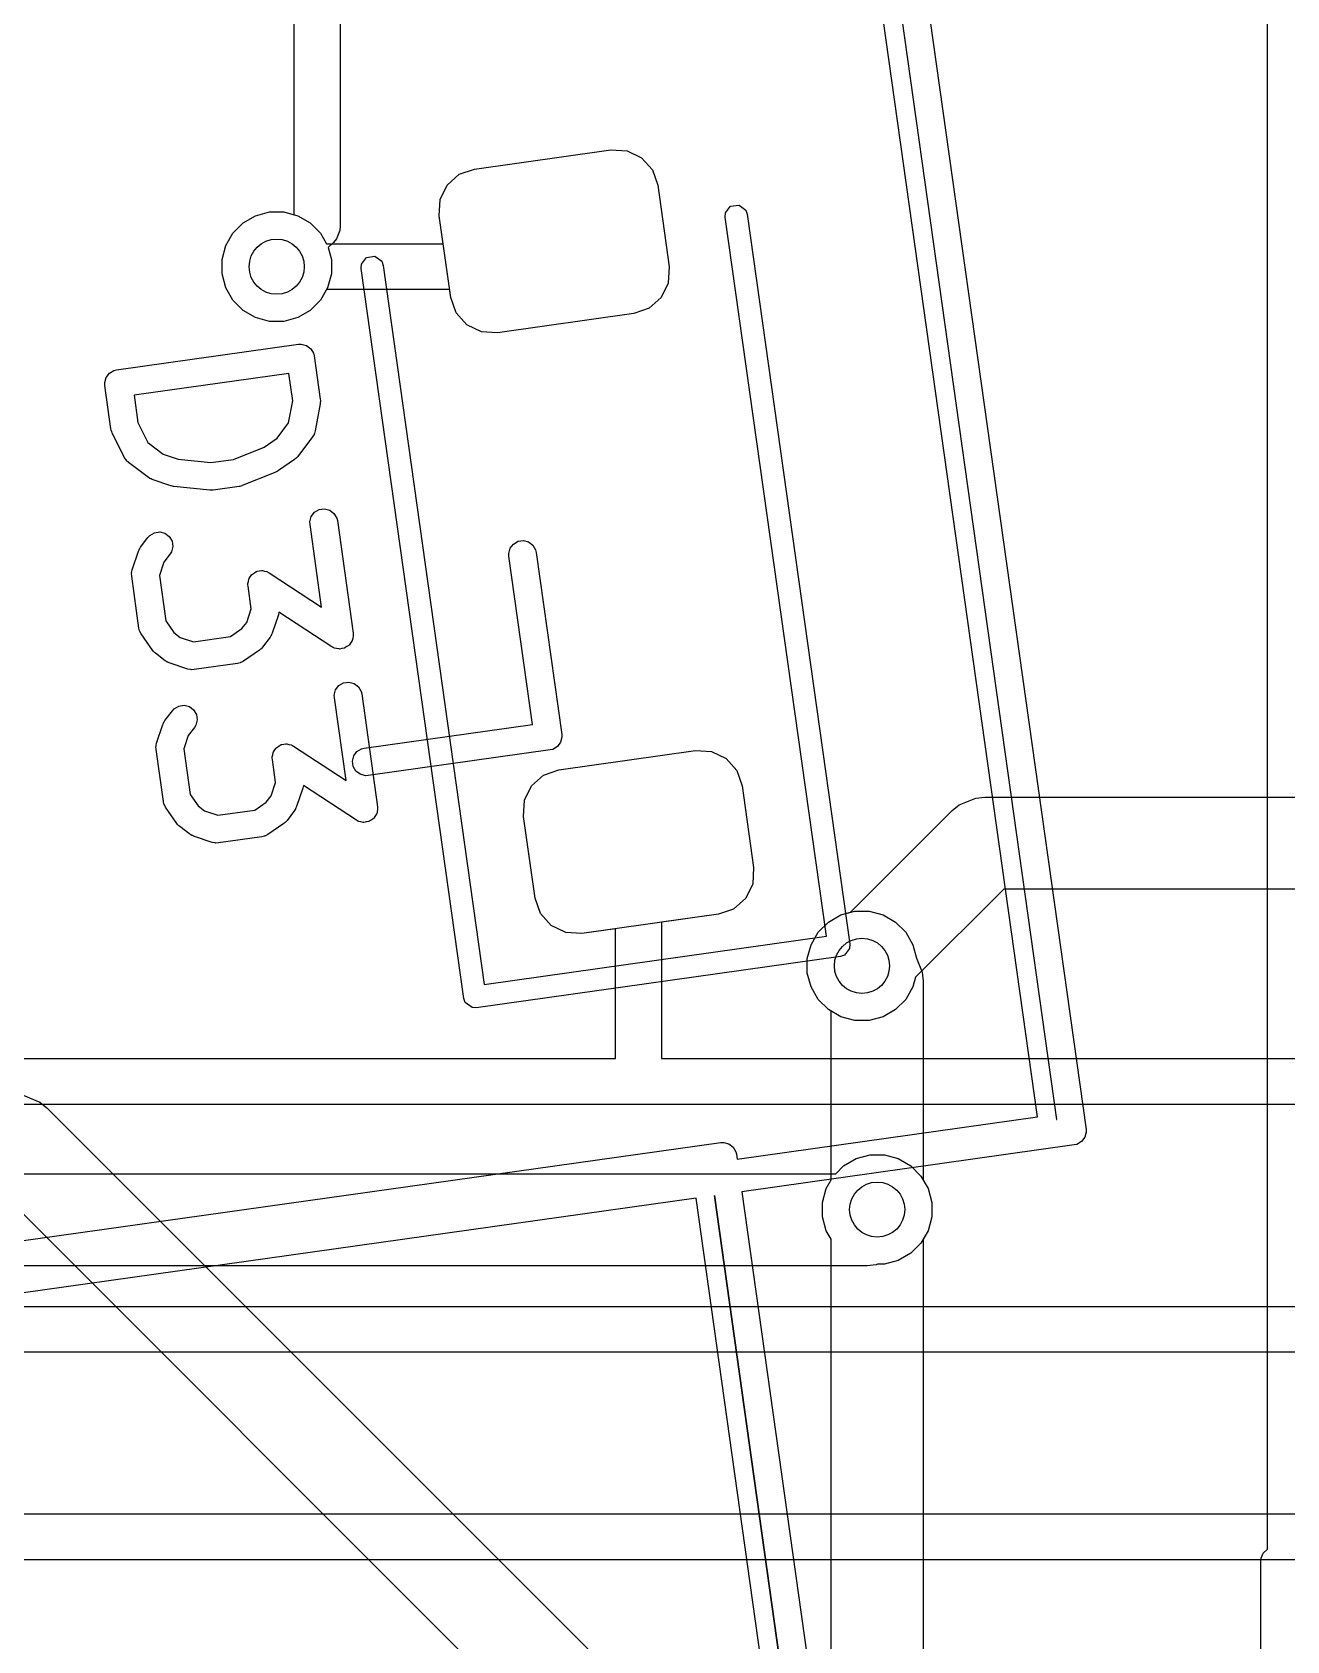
# Model space of a CAD drawing. Header units: millimetres. Extents: x 14 to 286, y -133 to -45.
# Drawn here: x 231.78 to 238.61, y -67.05 to -58.3 of the extents above; entities that cross this region are included whole.
import ezdxf

# ---------------------------------------------------------------- set-up
doc = ezdxf.new("R2010")
doc.units = ezdxf.units.MM
for name, color, linetype, true_color in [('B.Cu', 153, 'CONTINUOUS', 0x4d7fc4), ('F.Cu', 13, 'CONTINUOUS', 0xc83434), ('F.Mask', 201, 'CONTINUOUS', 0xd864ff), ('F.Paste', 253, 'CONTINUOUS', 0xb4a09a), ('F.Silkscreen', 41, 'CONTINUOUS', 0xf2eda1), ('User.Drawings', 9, 'CONTINUOUS', 0xc2c2c2)]:
    doc.layers.add(name, color=color, linetype=linetype, true_color=true_color)

msp = doc.modelspace()

# ---------------------------------------------------------------- linework, layer by layer
at = {"layer": 'B.Cu', "linetype": 'CONTINUOUS'}
for p, q in [((233.2063, -59.291616), (233.2063, -53.814876)), ((233.4563, -53.7631), (233.4563, -59.3532)), ((232.927972, -59.335894), (232.995795, -59.296736)), ((232.995795, -59.296736), (233.071442, -59.276467)), ((233.071442, -59.276467), (233.149758, -59.276467)), ((233.149758, -59.276467), (233.2063, -59.291616)), ((232.833436, -59.459095), (232.872594, -59.391272)), ((232.872594, -59.391272), (232.927972, -59.335894)), ((233.435228, -59.422651), (233.419688, -59.441588)), ((233.435234, -59.422646), (233.435228, -59.422651)), ((233.453898, -59.377586), (233.435234, -59.422646)), ((233.4563, -59.3532), (233.453898, -59.377586)), ((232.813167, -59.534742), (232.833436, -59.459095)), ((233.419688, -59.441588), (233.39081, -59.470465)), ((233.39081, -59.470465), (233.408033, -59.534742)), ((232.813167, -59.613058), (232.813167, -59.534742)), ((233.408033, -59.534742), (233.408033, -59.613058)), ((232.833436, -59.688705), (232.813167, -59.613058)), ((233.408033, -59.613058), (233.387764, -59.688705)), ((232.872594, -59.756528), (232.833436, -59.688705)), ((232.927972, -59.811906), (232.872594, -59.756528)), ((233.348606, -59.756528), (233.293228, -59.811906)), ((233.387764, -59.688705), (233.348606, -59.756528)), ((232.995795, -59.851064), (232.927972, -59.811906)), ((233.071442, -59.871333), (232.995795, -59.851064)), ((233.225405, -59.851064), (233.149758, -59.871333)), ((233.293228, -59.811906), (233.225405, -59.851064)), ((233.149758, -59.871333), (233.071442, -59.871333)), ((236.179795, -63.100536), (236.255442, -63.080267)), ((236.255442, -63.080267), (236.333758, -63.080267)), ((236.333758, -63.080267), (236.409405, -63.100536)), ((236.056594, -63.195072), (236.111972, -63.139694)), ((236.111972, -63.139694), (236.179795, -63.100536)), ((236.409405, -63.100536), (236.477228, -63.139694)), ((236.477228, -63.139694), (236.532606, -63.195072)), ((235.997167, -63.338542), (236.017436, -63.262895)), ((236.017436, -63.262895), (236.056594, -63.195072)), ((236.532606, -63.195072), (236.571764, -63.262895)), ((236.571764, -63.262895), (236.591361, -63.336036)), ((235.997167, -63.416858), (235.997167, -63.338542)), ((236.591361, -63.336036), (236.622797, -63.411928)), ((236.017436, -63.492505), (235.997167, -63.416858)), ((236.622797, -63.411928), (236.622797, -63.411937)), ((236.622797, -63.411937), (236.6276, -63.4607)), ((236.056594, -63.560328), (236.017436, -63.492505)), ((236.6276, -63.4607), (236.6276, -64.541746)), ((236.111972, -63.615706), (236.056594, -63.560328)), ((236.1276, -63.624728), (236.111972, -63.615706)), ((236.1276, -64.541746), (236.1276, -63.624728)), ((231.732073, -64.081304), (231.822193, -64.118633)), ((231.822193, -64.118633), (231.822197, -64.118637)), ((231.822197, -64.118637), (231.860077, -64.149723)), ((231.860077, -64.149723), (235.300877, -67.590523)), ((234.8741, -67.870854), (231.579746, -64.5765)), ((236.100436, -64.588795), (236.1276, -64.541746)), ((236.6276, -64.541746), (236.654764, -64.588795)), ((236.080167, -64.664442), (236.100436, -64.588795)), ((236.080167, -64.742758), (236.080167, -64.664442)), ((236.654764, -64.588795), (236.675033, -64.664442)), ((236.675033, -64.664442), (236.675033, -64.742758)), ((236.100436, -64.818405), (236.080167, -64.742758)), ((236.675033, -64.742758), (236.654764, -64.818405)), ((236.1276, -64.865453), (236.100436, -64.818405)), ((236.654764, -64.818405), (236.6276, -64.865453)), ((236.1276, -82.019846), (236.1276, -64.865453)), ((236.6276, -64.865453), (236.6276, -82.1234))]:
    msp.add_line(p, q, dxfattribs=at)
at = {"layer": 'B.Cu'}
for centre in [(233.1106, -59.5739), (236.2946, -63.3777), (236.3776, -64.7036)]:
    msp.add_circle(centre, 0.15, dxfattribs=at)
at = {"layer": 'F.Cu', "linetype": 'CONTINUOUS'}
for p, q in [((234.186386, -59.042627), (234.929087, -58.938247)), ((234.929087, -58.938247), (235.016736, -58.943224)), ((235.016736, -58.943224), (235.095809, -58.981365)), ((235.095809, -58.981365), (235.154267, -59.046861)), ((234.038007, -59.130029), (234.103503, -59.071571)), ((234.103503, -59.071571), (234.186386, -59.042627)), ((235.154267, -59.046861), (235.183211, -59.129744)), ((233.999866, -59.209102), (234.038007, -59.130029)), ((235.183211, -59.129744), (235.245839, -59.575364)), ((233.994889, -59.296752), (233.999866, -59.209102)), ((232.927972, -59.335894), (232.995795, -59.296736)), ((232.995795, -59.296736), (233.071442, -59.276467)), ((233.071442, -59.276467), (233.149758, -59.276467)), ((233.149758, -59.276467), (233.225405, -59.296736)), ((233.225405, -59.296736), (233.293228, -59.335894)), ((234.016272, -59.4489), (233.994889, -59.296752)), ((232.833436, -59.459095), (232.872594, -59.391272)), ((232.872594, -59.391272), (232.927972, -59.335894)), ((233.293228, -59.335894), (233.348606, -59.391272)), ((233.348606, -59.391272), (233.381878, -59.4489)), ((232.813167, -59.534742), (232.833436, -59.459095)), ((233.381878, -59.4489), (234.016272, -59.4489)), ((232.813167, -59.613058), (232.813167, -59.534742)), ((235.245839, -59.575364), (235.240862, -59.663014)), ((232.833436, -59.688705), (232.813167, -59.613058)), ((235.240862, -59.663014), (235.202721, -59.742087)), ((232.872594, -59.756528), (232.833436, -59.688705)), ((232.927972, -59.811906), (232.872594, -59.756528)), ((233.348606, -59.756528), (233.293228, -59.811906)), ((233.381878, -59.6989), (233.348606, -59.756528)), ((234.051407, -59.6989), (233.381878, -59.6989)), ((234.057517, -59.742372), (234.051407, -59.6989)), ((234.086461, -59.825255), (234.057517, -59.742372)), ((235.202721, -59.742087), (235.137225, -59.800545)), ((232.995795, -59.851064), (232.927972, -59.811906)), ((233.071442, -59.871333), (232.995795, -59.851064)), ((233.225405, -59.851064), (233.149758, -59.871333)), ((233.293228, -59.811906), (233.225405, -59.851064)), ((234.144919, -59.890751), (234.086461, -59.825255)), ((235.054342, -59.829489), (234.311641, -59.933869)), ((235.137225, -59.800545), (235.054342, -59.829489)), ((233.149758, -59.871333), (233.071442, -59.871333)), ((234.223992, -59.928892), (234.144919, -59.890751)), ((234.311641, -59.933869), (234.223992, -59.928892)), ((234.645658, -62.310511), (235.388359, -62.206131)), ((235.388359, -62.206131), (235.476008, -62.211108)), ((235.476008, -62.211108), (235.555081, -62.249249)), ((234.562775, -62.339455), (234.645658, -62.310511)), ((235.555081, -62.249249), (235.613539, -62.314745)), ((234.459138, -62.476986), (234.497279, -62.397913)), ((234.497279, -62.397913), (234.562775, -62.339455)), ((235.613539, -62.314745), (235.642483, -62.397628)), ((235.642483, -62.397628), (235.705111, -62.843248)), ((234.454161, -62.564636), (234.459138, -62.476986)), ((236.823407, -62.502133), (236.913527, -62.464804)), ((236.913527, -62.464804), (236.9623, -62.46)), ((236.9623, -62.46), (244.738951, -62.46)), ((234.516789, -63.010256), (234.454161, -62.564636)), ((236.23227, -63.086475), (236.785523, -62.533224)), ((236.785523, -62.533224), (236.823402, -62.502137)), ((236.823402, -62.502137), (236.823407, -62.502133)), ((235.705111, -62.843248), (235.700134, -62.930898)), ((234.545733, -63.093139), (234.516789, -63.010256)), ((235.661993, -63.009971), (235.596497, -63.068429)), ((235.700134, -62.930898), (235.661993, -63.009971)), ((237.065853, -62.96), (236.585824, -63.440029)), ((244.738951, -62.96), (237.065853, -62.96)), ((234.604191, -63.158635), (234.545733, -63.093139)), ((235.513614, -63.097373), (235.2046, -63.140802)), ((235.596497, -63.068429), (235.513614, -63.097373)), ((236.179795, -63.100536), (236.23227, -63.086475)), ((234.683264, -63.196776), (234.604191, -63.158635)), ((234.9546, -63.175937), (234.770913, -63.201753)), ((234.9546, -63.8823), (234.9546, -63.175937)), ((235.2046, -63.140802), (235.2046, -63.8823)), ((236.056594, -63.195072), (236.111972, -63.139694)), ((236.111972, -63.139694), (236.179795, -63.100536)), ((234.770913, -63.201753), (234.683264, -63.196776)), ((235.997167, -63.338542), (236.017436, -63.262895)), ((236.017436, -63.262895), (236.056594, -63.195072)), ((235.997167, -63.416858), (235.997167, -63.338542)), ((236.017436, -63.492505), (235.997167, -63.416858)), ((236.585824, -63.440029), (236.571764, -63.492505)), ((236.056594, -63.560328), (236.017436, -63.492505)), ((236.571764, -63.492505), (236.532606, -63.560328)), ((236.111972, -63.615706), (236.056594, -63.560328)), ((236.179795, -63.654864), (236.111972, -63.615706)), ((236.477228, -63.615706), (236.409405, -63.654864)), ((236.532606, -63.560328), (236.477228, -63.615706)), ((236.255442, -63.675133), (236.179795, -63.654864)), ((236.333758, -63.675133), (236.255442, -63.675133)), ((236.409405, -63.654864), (236.333758, -63.675133)), ((229.072078, -63.8823), (234.9546, -63.8823)), ((235.2046, -63.8823), (242.8776, -63.8823)), ((235.0796, -64.1323), (229.072078, -64.1323)), ((242.825824, -64.1323), (235.0796, -64.1323)), ((236.262795, -64.426436), (236.338442, -64.406167)), ((236.338442, -64.406167), (236.416758, -64.406167)), ((236.416758, -64.406167), (236.492405, -64.426436)), ((236.151566, -64.509), (236.194972, -64.465594)), ((236.194972, -64.465594), (236.262795, -64.426436)), ((236.492405, -64.426436), (236.560228, -64.465594)), ((236.560228, -64.465594), (236.615606, -64.520972)), ((227.558954, -64.509), (236.151566, -64.509)), ((236.615606, -64.520972), (236.654764, -64.588795)), ((236.654764, -64.588795), (236.675033, -64.664442)), ((236.675033, -64.664442), (236.675033, -64.742758)), ((236.675033, -64.742758), (236.654764, -64.818405)), ((236.654764, -64.818405), (236.615606, -64.886228)), ((236.615606, -64.886228), (236.560228, -64.941606)), ((236.3222, -65.009), (227.4554, -65.009)), ((236.370973, -65.004196), (236.3222, -65.009)), ((236.378609, -65.001033), (236.370973, -65.004196)), ((236.416758, -65.001033), (236.378609, -65.001033)), ((236.492405, -64.980764), (236.416758, -65.001033)), ((236.560228, -64.941606), (236.492405, -64.980764)), ((226.346876, -65.2301), (247.889924, -65.2301)), ((247.9417, -65.4801), (226.2951, -65.4801)), ((228.0112, -66.3588), (240.793722, -66.3588)), ((240.793722, -66.6088), (228.063076, -66.6088))]:
    msp.add_line(p, q, dxfattribs=at)
at = {"layer": 'F.Cu'}
for centre in [(233.1106, -59.5739), (236.2946, -63.3777), (236.3776, -64.7036)]:
    msp.add_circle(centre, 0.15, dxfattribs=at)
at = {"layer": 'F.Mask', "linetype": 'CONTINUOUS'}
for p, q in [((234.186386, -59.042627), (234.929087, -58.938247)), ((234.929087, -58.938247), (235.016736, -58.943224)), ((235.016736, -58.943224), (235.095809, -58.981365)), ((235.095809, -58.981365), (235.154267, -59.046861)), ((234.038007, -59.130029), (234.103503, -59.071571)), ((234.103503, -59.071571), (234.186386, -59.042627)), ((235.154267, -59.046861), (235.183211, -59.129744)), ((233.999866, -59.209102), (234.038007, -59.130029)), ((235.183211, -59.129744), (235.245839, -59.575364)), ((233.994889, -59.296752), (233.999866, -59.209102)), ((234.057517, -59.742372), (233.994889, -59.296752)), ((235.245839, -59.575364), (235.240862, -59.663014)), ((235.240862, -59.663014), (235.202721, -59.742087)), ((234.086461, -59.825255), (234.057517, -59.742372)), ((235.202721, -59.742087), (235.137225, -59.800545)), ((234.144919, -59.890751), (234.086461, -59.825255)), ((235.054342, -59.829489), (234.311641, -59.933869)), ((235.137225, -59.800545), (235.054342, -59.829489)), ((234.223992, -59.928892), (234.144919, -59.890751)), ((234.311641, -59.933869), (234.223992, -59.928892)), ((234.645658, -62.310511), (235.388359, -62.206131)), ((235.388359, -62.206131), (235.476008, -62.211108)), ((235.476008, -62.211108), (235.555081, -62.249249)), ((234.562775, -62.339455), (234.645658, -62.310511)), ((235.555081, -62.249249), (235.613539, -62.314745)), ((234.459138, -62.476986), (234.497279, -62.397913)), ((234.497279, -62.397913), (234.562775, -62.339455)), ((235.613539, -62.314745), (235.642483, -62.397628)), ((235.642483, -62.397628), (235.705111, -62.843248)), ((234.454161, -62.564636), (234.459138, -62.476986)), ((234.516789, -63.010256), (234.454161, -62.564636)), ((235.705111, -62.843248), (235.700134, -62.930898)), ((234.545733, -63.093139), (234.516789, -63.010256)), ((235.661993, -63.009971), (235.596497, -63.068429)), ((235.700134, -62.930898), (235.661993, -63.009971)), ((234.604191, -63.158635), (234.545733, -63.093139)), ((235.513614, -63.097373), (234.770913, -63.201753)), ((235.596497, -63.068429), (235.513614, -63.097373)), ((234.683264, -63.196776), (234.604191, -63.158635)), ((234.770913, -63.201753), (234.683264, -63.196776))]:
    msp.add_line(p, q, dxfattribs=at)
at = {"layer": 'F.Paste', "linetype": 'CONTINUOUS'}
for p, q in [((234.186386, -59.042627), (234.929087, -58.938247)), ((234.929087, -58.938247), (235.016736, -58.943224)), ((235.016736, -58.943224), (235.095809, -58.981365)), ((235.095809, -58.981365), (235.154267, -59.046861)), ((234.038007, -59.130029), (234.103503, -59.071571)), ((234.103503, -59.071571), (234.186386, -59.042627)), ((235.154267, -59.046861), (235.183211, -59.129744)), ((233.999866, -59.209102), (234.038007, -59.130029)), ((235.183211, -59.129744), (235.245839, -59.575364)), ((233.994889, -59.296752), (233.999866, -59.209102)), ((234.057517, -59.742372), (233.994889, -59.296752)), ((235.245839, -59.575364), (235.240862, -59.663014)), ((235.240862, -59.663014), (235.202721, -59.742087)), ((234.086461, -59.825255), (234.057517, -59.742372)), ((235.202721, -59.742087), (235.137225, -59.800545)), ((234.144919, -59.890751), (234.086461, -59.825255)), ((235.054342, -59.829489), (234.311641, -59.933869)), ((235.137225, -59.800545), (235.054342, -59.829489)), ((234.223992, -59.928892), (234.144919, -59.890751)), ((234.311641, -59.933869), (234.223992, -59.928892)), ((234.645658, -62.310511), (235.388359, -62.206131)), ((235.388359, -62.206131), (235.476008, -62.211108)), ((235.476008, -62.211108), (235.555081, -62.249249)), ((234.562775, -62.339455), (234.645658, -62.310511)), ((235.555081, -62.249249), (235.613539, -62.314745)), ((234.459138, -62.476986), (234.497279, -62.397913)), ((234.497279, -62.397913), (234.562775, -62.339455)), ((235.613539, -62.314745), (235.642483, -62.397628)), ((235.642483, -62.397628), (235.705111, -62.843248)), ((234.454161, -62.564636), (234.459138, -62.476986)), ((234.516789, -63.010256), (234.454161, -62.564636)), ((235.705111, -62.843248), (235.700134, -62.930898)), ((234.545733, -63.093139), (234.516789, -63.010256)), ((235.661993, -63.009971), (235.596497, -63.068429)), ((235.700134, -62.930898), (235.661993, -63.009971)), ((234.604191, -63.158635), (234.545733, -63.093139)), ((235.513614, -63.097373), (234.770913, -63.201753)), ((235.596497, -63.068429), (235.513614, -63.097373)), ((234.683264, -63.196776), (234.604191, -63.158635)), ((234.770913, -63.201753), (234.683264, -63.196776))]:
    msp.add_line(p, q, dxfattribs=at)
at = {"layer": 'F.Silkscreen', "linetype": 'CONTINUOUS'}
for p, q in [((235.552542, -59.281862), (235.580179, -59.245187)), ((235.580179, -59.245187), (235.625654, -59.238796)), ((235.625654, -59.238796), (235.662329, -59.266433)), ((235.551215, -59.305235), (235.552542, -59.281862)), ((236.10095, -63.216796), (235.551215, -59.305235)), ((235.662329, -59.266433), (235.670047, -59.288535)), ((235.670047, -59.288535), (236.228133, -63.259511)), ((233.57068, -59.583581), (233.572007, -59.560208)), ((234.128764, -63.554556), (233.57068, -59.583581)), ((233.572007, -59.560208), (233.599644, -59.523533)), ((233.599644, -59.523533), (233.645119, -59.517142)), ((233.645119, -59.517142), (233.681794, -59.544779)), ((233.681794, -59.544779), (233.689512, -59.566881)), ((233.689512, -59.566881), (234.239245, -63.478439)), ((232.239637, -60.134906), (233.229905, -59.995733)), ((233.229905, -59.995733), (233.244595, -59.995123)), ((233.244595, -59.995123), (233.272927, -60.002451)), ((233.272927, -60.002451), (233.296297, -60.020062)), ((233.296297, -60.020062), (233.31115, -60.045276)), ((233.31115, -60.045276), (233.314613, -60.059565)), ((233.314613, -60.059565), (233.347749, -60.295343)), ((232.175195, -60.204924), (232.182523, -60.176592)), ((232.175805, -60.219614), (232.175195, -60.204924)), ((232.182523, -60.176592), (232.200134, -60.153222)), ((232.200134, -60.153222), (232.225348, -60.138369)), ((232.225348, -60.138369), (232.239637, -60.134906)), ((233.17651, -60.15471), (232.334782, -60.273008)), ((233.197515, -60.304165), (233.17651, -60.15471)), ((232.208941, -60.455392), (232.175805, -60.219614)), ((232.334782, -60.273008), (232.355787, -60.422462)), ((233.347749, -60.295343), (233.348057, -60.302778)), ((233.175652, -60.422879), (233.197515, -60.304165)), ((233.347239, -60.319365), (233.319966, -60.467459)), ((233.347862, -60.311948), (233.347239, -60.319365)), ((233.348358, -60.310033), (233.347862, -60.311948)), ((233.348057, -60.302778), (233.348471, -60.304714)), ((233.348471, -60.304714), (233.348247, -60.30737)), ((233.348247, -60.30737), (233.348358, -60.310033)), ((232.210692, -60.46262), (232.208941, -60.455392)), ((232.210829, -60.464599), (232.210692, -60.46262)), ((232.211776, -60.467091), (232.210829, -60.464599)), ((232.212404, -60.469681), (232.211776, -60.467091)), ((232.213409, -60.471387), (232.212404, -60.469681)), ((232.216053, -60.478343), (232.213409, -60.471387)), ((232.355787, -60.422462), (232.409524, -60.53055)), ((233.112575, -60.506584), (233.175652, -60.422879)), ((233.319966, -60.467459), (233.315898, -60.481588)), ((232.283091, -60.613182), (232.216053, -60.478343)), ((232.409524, -60.53055), (232.493231, -60.593628)), ((232.875887, -60.622531), (233.041694, -60.555418)), ((233.041694, -60.555418), (233.112575, -60.506584)), ((233.306103, -60.499011), (233.225047, -60.606577)), ((233.313758, -60.486459), (233.306103, -60.499011)), ((233.314432, -60.483849), (233.313758, -60.486459)), ((233.315898, -60.481588), (233.314432, -60.483849)), ((232.290895, -60.625642), (232.283091, -60.613182)), ((232.292926, -60.627411), (232.290895, -60.625642)), ((232.294294, -60.629734), (232.292926, -60.627411)), ((232.305113, -60.639691), (232.294294, -60.629734)), ((232.412679, -60.720747), (232.305113, -60.639691)), ((232.493231, -60.593628), (232.574827, -60.621032)), ((232.574827, -60.621032), (232.752707, -60.639843)), ((232.752707, -60.639843), (232.875887, -60.622531)), ((233.207699, -60.623202), (233.120016, -60.683612)), ((233.213381, -60.618402), (233.207699, -60.623202)), ((233.21509, -60.617396), (233.213381, -60.618402)), ((233.216895, -60.615434), (233.21509, -60.617396)), ((233.218931, -60.613715), (233.216895, -60.615434)), ((233.220008, -60.612051), (233.218931, -60.613715)), ((233.225047, -60.606577), (233.220008, -60.612051)), ((232.419029, -60.724619), (232.412679, -60.720747)), ((232.420525, -60.725923), (232.419029, -60.724619)), ((232.422958, -60.727016), (232.420525, -60.725923)), ((232.425231, -60.728402), (232.422958, -60.727016)), ((232.427147, -60.728897), (232.425231, -60.728402)), ((232.433936, -60.731947), (232.427147, -60.728897)), ((232.534874, -60.765848), (232.433936, -60.731947)), ((233.105604, -60.691372), (232.92361, -60.765037)), ((233.106618, -60.69084), (233.105604, -60.691372)), ((233.107149, -60.690727), (233.106618, -60.69084)), ((233.112868, -60.687564), (233.107149, -60.690727)), ((233.118627, -60.684546), (233.112868, -60.687564)), ((233.119012, -60.684167), (233.118627, -60.684546)), ((233.120016, -60.683612), (233.119012, -60.684167)), ((232.535992, -60.766105), (232.534874, -60.765848)), ((232.536467, -60.766363), (232.535992, -60.766105)), ((232.542833, -60.767676), (232.536467, -60.766363)), ((232.549204, -60.769141), (232.542833, -60.767676)), ((232.549745, -60.769103), (232.549204, -60.769141)), ((232.550866, -60.769335), (232.549745, -60.769103)), ((232.746116, -60.789982), (232.550866, -60.769335)), ((232.748677, -60.79), (232.746116, -60.789982)), ((232.749751, -60.790278), (232.748677, -60.79)), ((232.755287, -60.790048), (232.749751, -60.790278)), ((232.760819, -60.790088), (232.755287, -60.790048)), ((232.76188, -60.789774), (232.760819, -60.790088)), ((232.764441, -60.789668), (232.76188, -60.789774)), ((232.905908, -60.769786), (232.764441, -60.789668)), ((232.9084, -60.769182), (232.905908, -60.769786)), ((232.909506, -60.769191), (232.9084, -60.769182)), ((232.914815, -60.767627), (232.909506, -60.769191)), ((232.920197, -60.766323), (232.914815, -60.767627)), ((232.92115, -60.765761), (232.920197, -60.766323)), ((232.92361, -60.765037), (232.92115, -60.765761)), ((233.298709, -60.933375), (233.31632, -60.910005)), ((233.31632, -60.910005), (233.341534, -60.895152)), ((233.341534, -60.895152), (233.370513, -60.891079)), ((233.370513, -60.891079), (233.398845, -60.898407)), ((233.398845, -60.898407), (233.422215, -60.916018)), ((233.291381, -60.961707), (233.298709, -60.933375)), ((233.291991, -60.976397), (233.291381, -60.961707)), ((233.355143, -61.425745), (233.291991, -60.976397)), ((233.422215, -60.916018), (233.437068, -60.941232)), ((233.437068, -60.941232), (233.440531, -60.955521)), ((233.440531, -60.955521), (233.526686, -61.568544)), ((232.369879, -61.100524), (232.410408, -61.046741)), ((232.410408, -61.046741), (232.420364, -61.035923)), ((232.420364, -61.035923), (232.445579, -61.021071)), ((232.445579, -61.021071), (232.474557, -61.016999)), ((232.474557, -61.016999), (232.502889, -61.024326)), ((232.502889, -61.024326), (232.52626, -61.041937)), ((232.52626, -61.041937), (232.541112, -61.067152)), ((232.541112, -61.067152), (232.545184, -61.09613)), ((232.324778, -61.22272), (232.358679, -61.121782)), ((232.358679, -61.121782), (232.361728, -61.114991)), ((232.361728, -61.114991), (232.362224, -61.113077)), ((232.362224, -61.113077), (232.363608, -61.110806)), ((232.363608, -61.110806), (232.364703, -61.10837)), ((232.364703, -61.10837), (232.366007, -61.106873)), ((232.366007, -61.106873), (232.369879, -61.100524)), ((232.530202, -61.137015), (232.496998, -61.181077)), ((232.537857, -61.124462), (232.530202, -61.137015)), ((232.545184, -61.09613), (232.537857, -61.124462)), ((232.320995, -61.242347), (232.321669, -61.239737)), ((232.321605, -61.257037), (232.320995, -61.242347)), ((232.321485, -61.23705), (232.324778, -61.22272)), ((232.321669, -61.239737), (232.321485, -61.23705)), ((232.361369, -61.539971), (232.321605, -61.257037)), ((232.496998, -61.181077), (232.472609, -61.253693)), ((232.472609, -61.253693), (232.507444, -61.501561)), ((232.961228, -61.269327), (232.968554, -61.259604)), ((232.968554, -61.259604), (232.975227, -61.249402)), ((232.975227, -61.249402), (232.977318, -61.247974)), ((232.977318, -61.247974), (232.978839, -61.245957)), ((232.978839, -61.245957), (232.989331, -61.239776)), ((232.989331, -61.239776), (232.999398, -61.232906)), ((232.999398, -61.232906), (233.001872, -61.232388)), ((233.001872, -61.232388), (233.004053, -61.231104)), ((233.004053, -61.231104), (233.016126, -61.229407)), ((233.016126, -61.229407), (233.028041, -61.226915)), ((233.028041, -61.226915), (233.030523, -61.227383)), ((233.030523, -61.227383), (233.033032, -61.227031)), ((233.033032, -61.227031), (233.044834, -61.230083)), ((233.044834, -61.230083), (233.056798, -61.232341)), ((233.056798, -61.232341), (233.059977, -61.234)), ((233.059977, -61.234), (233.061364, -61.234359)), ((233.061364, -61.234359), (233.06294, -61.235547)), ((233.06294, -61.235547), (233.069832, -61.239144)), ((233.069832, -61.239144), (233.355143, -61.425745)), ((232.953784, -61.30265), (232.954048, -61.301245)), ((232.954187, -61.304578), (232.953784, -61.30265)), ((232.9539, -61.297659), (232.956952, -61.285856)), ((232.954048, -61.301245), (232.9539, -61.297659)), ((232.95451, -61.312349), (232.954187, -61.304578)), ((232.971927, -61.436283), (232.95451, -61.312349)), ((232.956952, -61.285856), (232.95921, -61.273893)), ((232.95921, -61.273893), (232.960594, -61.271775)), ((232.960594, -61.271775), (232.961228, -61.269327)), ((232.507444, -61.501561), (232.550904, -61.564643)), ((232.921659, -61.543244), (232.947539, -61.508899)), ((232.947539, -61.508899), (232.971927, -61.436283)), ((233.119759, -61.467256), (233.085858, -61.568195)), ((233.123, -61.45315), (233.119759, -61.467256)), ((233.411364, -61.641749), (233.123, -61.45315)), ((232.364832, -61.554261), (232.361369, -61.539971)), ((232.3662, -61.556583), (232.364832, -61.554261)), ((232.366763, -61.559217), (232.3662, -61.556583)), ((232.373878, -61.572084), (232.366763, -61.559217)), ((232.434288, -61.659767), (232.373878, -61.572084)), ((232.550904, -61.564643), (232.585249, -61.590523)), ((232.585249, -61.590523), (232.657865, -61.614911)), ((232.657865, -61.614911), (232.858578, -61.586704)), ((232.858578, -61.586704), (232.921659, -61.543244)), ((233.074659, -61.589453), (233.034131, -61.643236)), ((233.078533, -61.5831), (233.074659, -61.589453)), ((233.079834, -61.581607), (233.078533, -61.5831)), ((233.080925, -61.579177), (233.079834, -61.581607)), ((233.082314, -61.5769), (233.080925, -61.579177)), ((233.08281, -61.57498), (233.082314, -61.5769)), ((233.085858, -61.568195), (233.08281, -61.57498)), ((233.520601, -61.609115), (233.519968, -61.611566)), ((233.521986, -61.606999), (233.520601, -61.609115)), ((233.524242, -61.59504), (233.521986, -61.606999)), ((233.527296, -61.583235), (233.524242, -61.59504)), ((233.526686, -61.568544), (233.527008, -61.576314)), ((233.527008, -61.576314), (233.527412, -61.578243)), ((233.527412, -61.578243), (233.527147, -61.579647)), ((233.527147, -61.579647), (233.527296, -61.583235)), ((232.43909, -61.665452), (232.434288, -61.659767)), ((232.440095, -61.667158), (232.43909, -61.665452)), ((232.442052, -61.668959), (232.440095, -61.667158)), ((232.443775, -61.670999), (232.442052, -61.668959)), ((232.445439, -61.672077), (232.443775, -61.670999)), ((232.450913, -61.677115), (232.445439, -61.672077)), ((232.504696, -61.717643), (232.450913, -61.677115)), ((233.016783, -61.659861), (232.9291, -61.720271)), ((233.022468, -61.655058), (233.016783, -61.659861)), ((233.024174, -61.654054), (233.022468, -61.655058)), ((233.025975, -61.652096), (233.024174, -61.654054)), ((233.028015, -61.650374), (233.025975, -61.652096)), ((233.029093, -61.648709), (233.028015, -61.650374)), ((233.034131, -61.643236), (233.029093, -61.648709)), ((233.418251, -61.645343), (233.411364, -61.641749)), ((233.419832, -61.646535), (233.418251, -61.645343)), ((233.421222, -61.646894), (233.419832, -61.646535)), ((233.424398, -61.648552), (233.421222, -61.646894)), ((233.436356, -61.650808), (233.424398, -61.648552)), ((233.448164, -61.653862), (233.436356, -61.650808)), ((233.450671, -61.653509), (233.448164, -61.653862)), ((233.453154, -61.653978), (233.450671, -61.653509)), ((233.465066, -61.651486), (233.453154, -61.653978)), ((233.477143, -61.649789), (233.465066, -61.651486)), ((233.479323, -61.648504), (233.477143, -61.649789)), ((233.481797, -61.647987), (233.479323, -61.648504)), ((233.491852, -61.641123), (233.481797, -61.647987)), ((233.502357, -61.634936), (233.491852, -61.641123)), ((233.503879, -61.632915), (233.502357, -61.634936)), ((233.505968, -61.63149), (233.503879, -61.632915)), ((233.512632, -61.6213), (233.505968, -61.63149)), ((233.519968, -61.611566), (233.512632, -61.6213)), ((232.511048, -61.721517), (232.504696, -61.717643)), ((232.512542, -61.722818), (232.511048, -61.721517)), ((232.514971, -61.723909), (232.512542, -61.722818)), ((232.517249, -61.725298), (232.514971, -61.723909)), ((232.519168, -61.725794), (232.517249, -61.725298)), ((232.525954, -61.728842), (232.519168, -61.725794)), ((232.626893, -61.762743), (232.525954, -61.728842)), ((232.641222, -61.766036), (232.626893, -61.762743)), ((232.643909, -61.765851), (232.641222, -61.766036)), ((232.646519, -61.766526), (232.643909, -61.765851)), ((232.661209, -61.765916), (232.646519, -61.766526)), ((232.896987, -61.73278), (232.661209, -61.765916)), ((232.911276, -61.729317), (232.896987, -61.73278)), ((232.913598, -61.727949), (232.911276, -61.729317)), ((232.916233, -61.727386), (232.913598, -61.727949)), ((232.9291, -61.720271), (232.916233, -61.727386)), ((233.431255, -61.876488), (233.448866, -61.853118)), ((233.448866, -61.853118), (233.47408, -61.838265)), ((233.47408, -61.838265), (233.503059, -61.834192)), ((233.503059, -61.834192), (233.531391, -61.84152)), ((233.531391, -61.84152), (233.554761, -61.859131)), ((233.554761, -61.859131), (233.569614, -61.884345)), ((232.578123, -61.964184), (232.607101, -61.960111)), ((232.607101, -61.960111), (232.635433, -61.967438)), ((233.423927, -61.90482), (233.431255, -61.876488)), ((233.424537, -61.91951), (233.423927, -61.90482)), ((233.487689, -62.368858), (233.424537, -61.91951)), ((233.569614, -61.884345), (233.573077, -61.898634)), ((233.573077, -61.898634), (233.659232, -62.511657)), ((232.498549, -62.049989), (232.502424, -62.043637)), ((232.502424, -62.043637), (232.542952, -61.989854)), ((232.542952, -61.989854), (232.552908, -61.979036)), ((232.552908, -61.979036), (232.578123, -61.964184)), ((232.635433, -61.967438), (232.658804, -61.985049)), ((232.658804, -61.985049), (232.673656, -62.010263)), ((232.677729, -62.039242), (232.670403, -62.067573)), ((232.673656, -62.010263), (232.677729, -62.039242)), ((232.457324, -62.165834), (232.491225, -62.064894)), ((232.491225, -62.064894), (232.494272, -62.058108)), ((232.494272, -62.058108), (232.494769, -62.05619)), ((232.494769, -62.05619), (232.496157, -62.053913)), ((232.496157, -62.053913), (232.497249, -62.051483)), ((232.497249, -62.051483), (232.498549, -62.049989)), ((232.629543, -62.12419), (232.605154, -62.196806)), ((232.662748, -62.080126), (232.629543, -62.12419)), ((232.670403, -62.067573), (232.662748, -62.080126)), ((232.453541, -62.18546), (232.454215, -62.18285)), ((232.454151, -62.20015), (232.453541, -62.18546)), ((232.454031, -62.180163), (232.457324, -62.165834)), ((232.454215, -62.18285), (232.454031, -62.180163)), ((232.493915, -62.483084), (232.454151, -62.20015)), ((232.605154, -62.196806), (232.63999, -62.444674)), ((233.089498, -62.228969), (233.091756, -62.217006)), ((233.091756, -62.217006), (233.09314, -62.214888)), ((233.09314, -62.214888), (233.093774, -62.21244)), ((233.093774, -62.21244), (233.1011, -62.202717)), ((233.1011, -62.202717), (233.107773, -62.192515)), ((233.107773, -62.192515), (233.109864, -62.191087)), ((233.109864, -62.191087), (233.111385, -62.18907)), ((233.111385, -62.18907), (233.121877, -62.182889)), ((233.121877, -62.182889), (233.131944, -62.176019)), ((233.131944, -62.176019), (233.134418, -62.175501)), ((233.134418, -62.175501), (233.136599, -62.174217)), ((233.136599, -62.174217), (233.148672, -62.17252)), ((233.148672, -62.17252), (233.160587, -62.170028)), ((233.160587, -62.170028), (233.163069, -62.170496)), ((233.163069, -62.170496), (233.165578, -62.170144)), ((233.165578, -62.170144), (233.17738, -62.173196)), ((233.17738, -62.173196), (233.189344, -62.175454)), ((233.189344, -62.175454), (233.192523, -62.177113)), ((233.192523, -62.177113), (233.19391, -62.177472)), ((233.19391, -62.177472), (233.195486, -62.17866)), ((233.195486, -62.17866), (233.202378, -62.182257)), ((233.202378, -62.182257), (233.487689, -62.368858)), ((233.08633, -62.245763), (233.086594, -62.244358)), ((233.086733, -62.247691), (233.08633, -62.245763)), ((233.086446, -62.240772), (233.089498, -62.228969)), ((233.086594, -62.244358), (233.086446, -62.240772)), ((233.087056, -62.255462), (233.086733, -62.247691)), ((233.104473, -62.379396), (233.087056, -62.255462)), ((233.080084, -62.452012), (233.104473, -62.379396)), ((233.255546, -62.396263), (233.252305, -62.41037)), ((233.54391, -62.584862), (233.255546, -62.396263)), ((232.497378, -62.497374), (232.493915, -62.483084)), ((232.63999, -62.444674), (232.68345, -62.507756)), ((233.054204, -62.486356), (233.080084, -62.452012)), ((233.252305, -62.41037), (233.218404, -62.511308)), ((232.498746, -62.499696), (232.497378, -62.497374)), ((232.499309, -62.50233), (232.498746, -62.499696)), ((232.506424, -62.515197), (232.499309, -62.50233)), ((232.566834, -62.60288), (232.506424, -62.515197)), ((232.68345, -62.507756), (232.717794, -62.533636)), ((232.717794, -62.533636), (232.79041, -62.558024)), ((232.79041, -62.558024), (232.991123, -62.529816)), ((232.991123, -62.529816), (233.054204, -62.486356)), ((233.207204, -62.532566), (233.166675, -62.586349)), ((233.211077, -62.526213), (233.207204, -62.532566)), ((233.21238, -62.524719), (233.211077, -62.526213)), ((233.213472, -62.522286), (233.21238, -62.524719)), ((233.214859, -62.520013), (233.213472, -62.522286)), ((233.215354, -62.518096), (233.214859, -62.520013)), ((233.218404, -62.511308), (233.215354, -62.518096)), ((233.645178, -62.564413), (233.638514, -62.574603)), ((233.652514, -62.554679), (233.645178, -62.564413)), ((233.653147, -62.552228), (233.652514, -62.554679)), ((233.654532, -62.550112), (233.653147, -62.552228)), ((233.656788, -62.538153), (233.654532, -62.550112)), ((233.659842, -62.526348), (233.656788, -62.538153)), ((233.659232, -62.511657), (233.659554, -62.519427)), ((233.659554, -62.519427), (233.659958, -62.521356)), ((233.659958, -62.521356), (233.659693, -62.52276)), ((233.659693, -62.52276), (233.659842, -62.526348)), ((232.571636, -62.608565), (232.566834, -62.60288)), ((232.572641, -62.610271), (232.571636, -62.608565)), ((232.574598, -62.612072), (232.572641, -62.610271)), ((232.576321, -62.614112), (232.574598, -62.612072)), ((232.577985, -62.61519), (232.576321, -62.614112)), ((232.583459, -62.620228), (232.577985, -62.61519)), ((232.637242, -62.660756), (232.583459, -62.620228)), ((232.643594, -62.66463), (232.637242, -62.660756)), ((233.149329, -62.602973), (233.061646, -62.663383)), ((233.155011, -62.598172), (233.149329, -62.602973)), ((233.156719, -62.597167), (233.155011, -62.598172)), ((233.158524, -62.595205), (233.156719, -62.597167)), ((233.160561, -62.593485), (233.158524, -62.595205)), ((233.161638, -62.591821), (233.160561, -62.593485)), ((233.166675, -62.586349), (233.161638, -62.591821)), ((233.550797, -62.588456), (233.54391, -62.584862)), ((233.552378, -62.589648), (233.550797, -62.588456)), ((233.553768, -62.590007), (233.552378, -62.589648)), ((233.556944, -62.591665), (233.553768, -62.590007)), ((233.568902, -62.593921), (233.556944, -62.591665)), ((233.58071, -62.596975), (233.568902, -62.593921)), ((233.583217, -62.596622), (233.58071, -62.596975)), ((233.5857, -62.597091), (233.583217, -62.596622)), ((233.597612, -62.594599), (233.5857, -62.597091)), ((233.609689, -62.592902), (233.597612, -62.594599)), ((233.611869, -62.591617), (233.609689, -62.592902)), ((233.614343, -62.5911), (233.611869, -62.591617)), ((233.624398, -62.584236), (233.614343, -62.5911)), ((233.634903, -62.578049), (233.624398, -62.584236)), ((233.636425, -62.576028), (233.634903, -62.578049)), ((233.638514, -62.574603), (233.636425, -62.576028)), ((232.645088, -62.665931), (232.643594, -62.66463)), ((232.647518, -62.667022), (232.645088, -62.665931)), ((232.649795, -62.668411), (232.647518, -62.667022)), ((232.651713, -62.668907), (232.649795, -62.668411)), ((232.658499, -62.671955), (232.651713, -62.668907)), ((232.759437, -62.705856), (232.658499, -62.671955)), ((232.773767, -62.709149), (232.759437, -62.705856)), ((232.776454, -62.708964), (232.773767, -62.709149)), ((232.779064, -62.709639), (232.776454, -62.708964)), ((232.793754, -62.709029), (232.779064, -62.709639)), ((233.029533, -62.675892), (232.793754, -62.709029)), ((233.043822, -62.672429), (233.029533, -62.675892)), ((233.046144, -62.671061), (233.043822, -62.672429)), ((233.048779, -62.670498), (233.046144, -62.671061)), ((233.061646, -62.663383), (233.048779, -62.670498)), ((234.239245, -63.478439), (236.10095, -63.216796)), ((236.228133, -63.259511), (236.226806, -63.282879)), ((236.177068, -63.327278), (234.19653, -63.605622)), ((236.19917, -63.31956), (236.177068, -63.327278)), ((236.226807, -63.282885), (236.19917, -63.31956)), ((236.226806, -63.282879), (236.226807, -63.282885)), ((234.136482, -63.576658), (234.128764, -63.554556)), ((234.173157, -63.604295), (234.136482, -63.576658)), ((234.19653, -63.605622), (234.173157, -63.604295))]:
    msp.add_line(p, q, dxfattribs=at)
at = {"layer": 'User.Drawings', "linetype": 'CONTINUOUS'}
for p, q in [((234.72204, -45.498377), (237.352412, -64.214444)), ((237.354519, -64.214147), (234.724147, -45.49808)), ((237.24935, -64.199642), (234.623014, -45.512294)), ((234.879597, -45.526369), (237.513497, -64.267542)), ((238.501716, -66.551238), (238.501716, -47.692543)), ((234.380663, -61.106113), (234.398274, -61.082743)), ((234.398274, -61.082743), (234.423488, -61.06789)), ((234.423488, -61.06789), (234.452467, -61.063817)), ((234.452467, -61.063817), (234.480799, -61.071145)), ((234.480799, -61.071145), (234.504169, -61.088756)), ((234.373335, -61.134445), (234.380663, -61.106113)), ((234.373945, -61.149135), (234.373335, -61.134445)), ((234.50268, -62.065132), (234.373945, -61.149135)), ((234.504169, -61.088756), (234.519022, -61.11397)), ((234.519022, -61.11397), (234.522485, -61.128259)), ((234.522485, -61.128259), (234.661658, -62.118527)), ((233.586682, -62.193868), (234.50268, -62.065132)), ((234.662268, -62.133217), (234.65494, -62.161549)), ((234.661658, -62.118527), (234.662268, -62.133217)), ((233.529568, -62.235554), (233.547179, -62.212184)), ((233.547179, -62.212184), (233.572393, -62.197331)), ((233.572393, -62.197331), (233.586682, -62.193868)), ((234.597826, -62.203235), (233.607558, -62.342408)), ((234.612115, -62.199772), (234.597826, -62.203235)), ((234.637329, -62.184919), (234.612115, -62.199772)), ((234.65494, -62.161549), (234.637329, -62.184919)), ((233.52224, -62.263886), (233.529568, -62.235554)), ((233.526313, -62.292865), (233.52224, -62.263886)), ((233.541166, -62.318079), (233.526313, -62.292865)), ((233.564536, -62.33569), (233.541166, -62.318079)), ((233.592868, -62.343018), (233.564536, -62.33569)), ((233.607558, -62.342408), (233.592868, -62.343018)), ((235.615941, -64.429203), (237.24935, -64.199642)), ((237.352412, -64.214444), (237.354519, -64.214147)), ((237.506779, -64.310564), (237.489168, -64.333934)), ((237.514106, -64.282232), (237.506779, -64.310564)), ((237.513497, -64.267542), (237.514106, -64.282232)), ((218.620299, -66.71526), (235.527542, -64.339103)), ((235.527542, -64.339103), (235.542221, -64.338494)), ((235.542221, -64.338494), (235.542232, -64.338493)), ((235.542232, -64.338493), (235.570564, -64.345821)), ((235.570564, -64.345821), (235.593934, -64.363432)), ((235.593934, -64.363432), (235.608787, -64.388646)), ((235.608787, -64.388646), (235.61225, -64.402935)), ((235.61225, -64.402935), (235.615941, -64.429203)), ((237.449665, -64.35225), (235.640853, -64.606461)), ((237.463954, -64.348787), (237.449665, -64.35225)), ((237.489168, -64.333934), (237.463954, -64.348787)), ((235.392753, -64.64133), (218.585058, -67.003497)), ((238.004959, -83.22814), (235.392753, -64.64133)), ((235.492313, -64.627337), (235.491779, -64.627412)), ((235.491779, -64.627412), (238.103985, -83.214222)), ((238.104519, -83.214147), (235.492313, -64.627337)), ((235.640853, -64.606461), (238.263497, -83.267542)), ((238.466441, -66.600368), (238.47764, -66.573332)), ((238.47764, -66.573332), (238.498332, -66.55264)), ((238.498332, -66.55264), (238.501716, -66.551238)), ((238.465, -66.615), (238.466441, -66.600368)), ((238.465, -85.530009), (238.465, -66.615))]:
    msp.add_line(p, q, dxfattribs=at)

doc.saveas('drawing.dxf')
